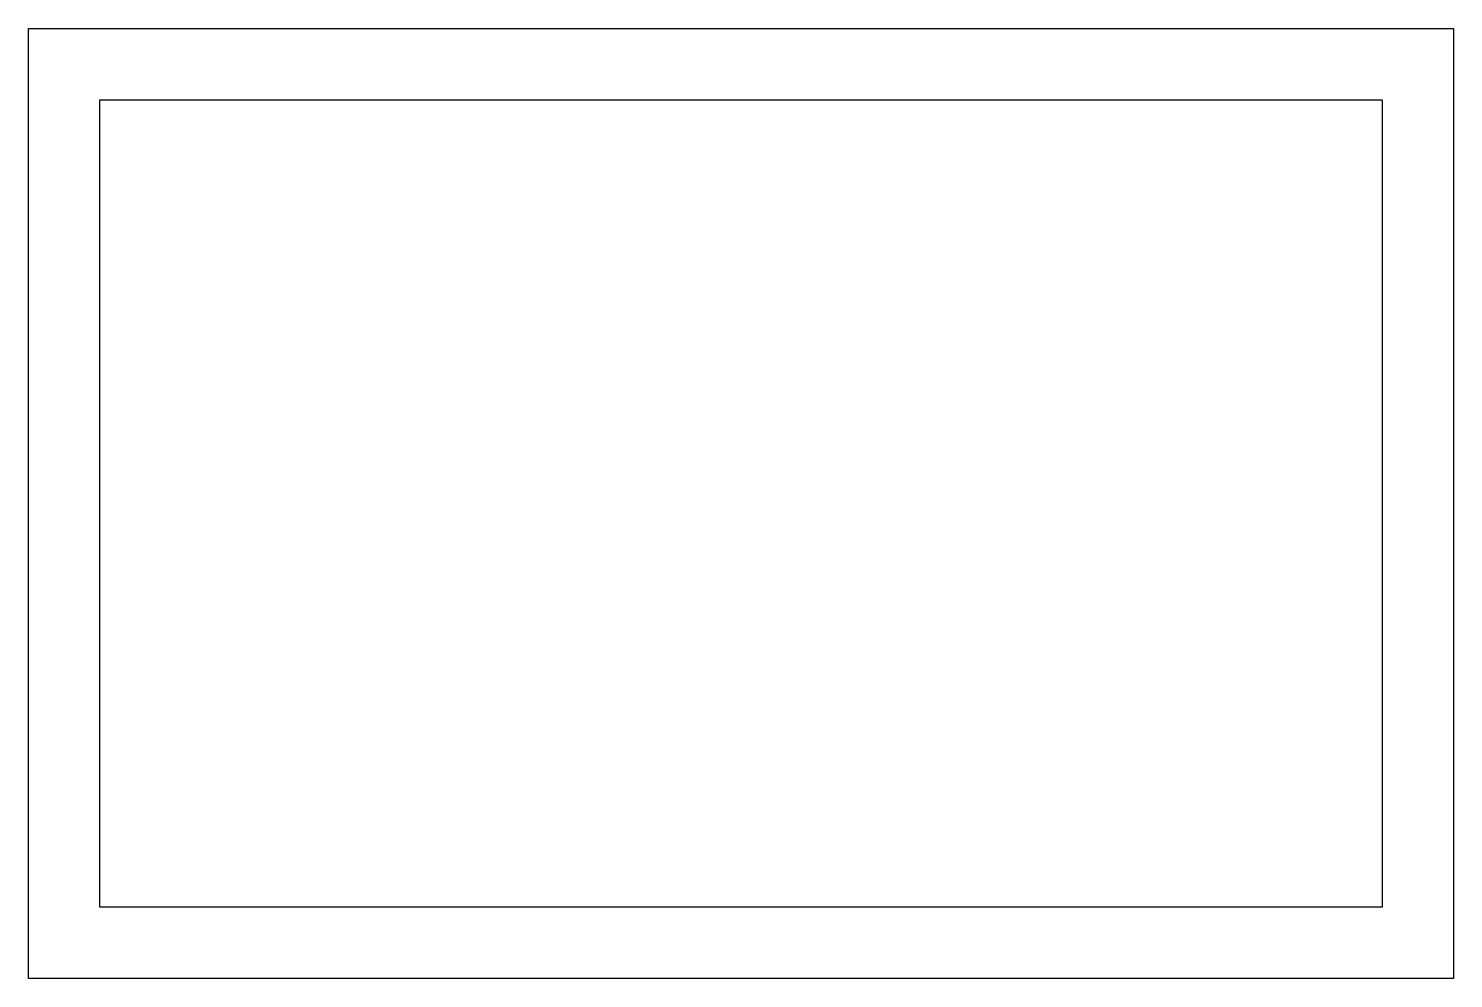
# Model space of a CAD drawing. Extents: x 122.2 to 182.2, y 192.4 to 232.4.
import ezdxf

# ---------------------------------------------------------------- set-up
doc = ezdxf.new("R2010")
doc.units = 0
doc.header["$LTSCALE"] = 15
doc.layers.get('0').update_dxf_attribs({"linetype": 'CONTINUOUS'})

msp = doc.modelspace()

# ---------------------------------------------------------------- linework, layer by layer
at = {"color": 0, "linetype": 'CONTINUOUS', "ltscale": 0.05}
for points in [[(122.21, 192.394), (122.21, 232.394), (182.21, 232.394), (182.21, 192.394)], [(125.21, 195.394), (125.21, 229.394), (179.21, 229.394), (179.21, 195.394)]]:
    msp.add_lwpolyline(points, close=True, dxfattribs=at)

doc.saveas('drawing.dxf')
